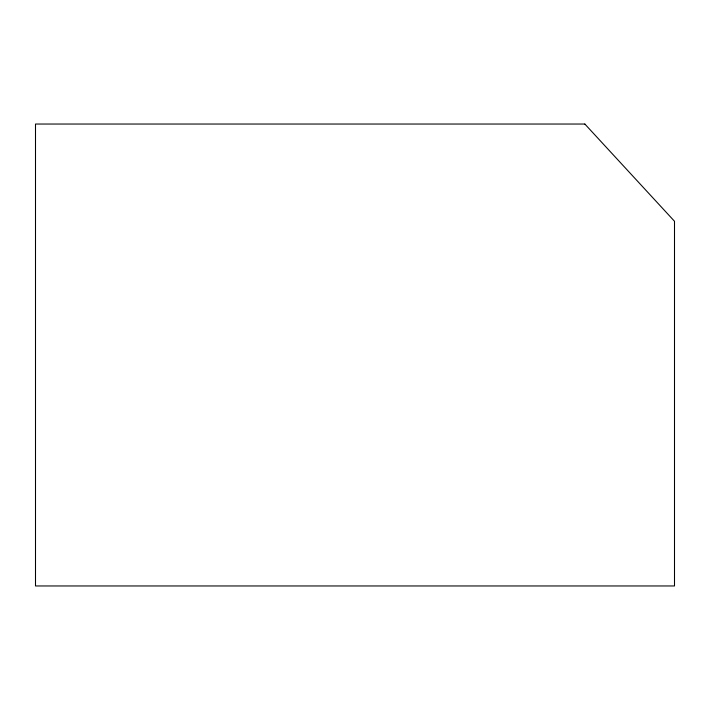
<?xml version="1.0" encoding="UTF-8"?>
<svg xmlns="http://www.w3.org/2000/svg" width="710" height="710" viewBox="0 0 710 710"><rect width="100%" height="100%" fill="white"/><g stroke="black" fill="none" stroke-linecap="round" stroke-linejoin="round"><path stroke-width="1.06" d="M584.845 124.037L35.5 124.037L35.5 585.963L674.5 585.963L674.5 221.271L584.845 124.037"/></g></svg>
